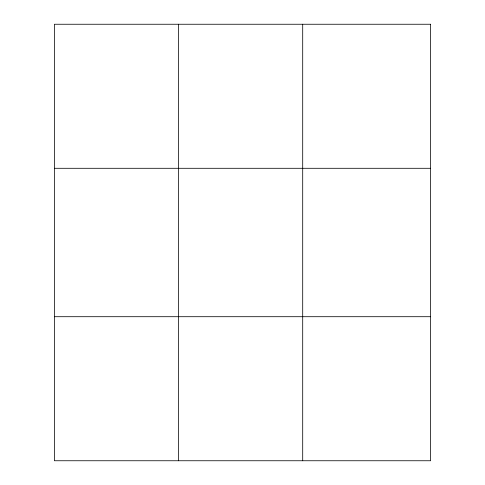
<?xml version="1.0" encoding="UTF-8"?>
<svg xmlns="http://www.w3.org/2000/svg" width="485" height="485" viewBox="0 0 485 485"><rect width="100%" height="100%" fill="white"/><g stroke="black" fill="none" stroke-linecap="round" stroke-linejoin="round"><path stroke-width="0.73" d="M178.541 460.75L178.541 24.25M302.701 460.75L302.701 24.25M54.381 168.295L430.619 168.295M54.381 316.705L430.619 316.705M430.619 24.25L430.619 460.75L54.381 460.75L54.381 24.25L430.619 24.25"/></g></svg>
